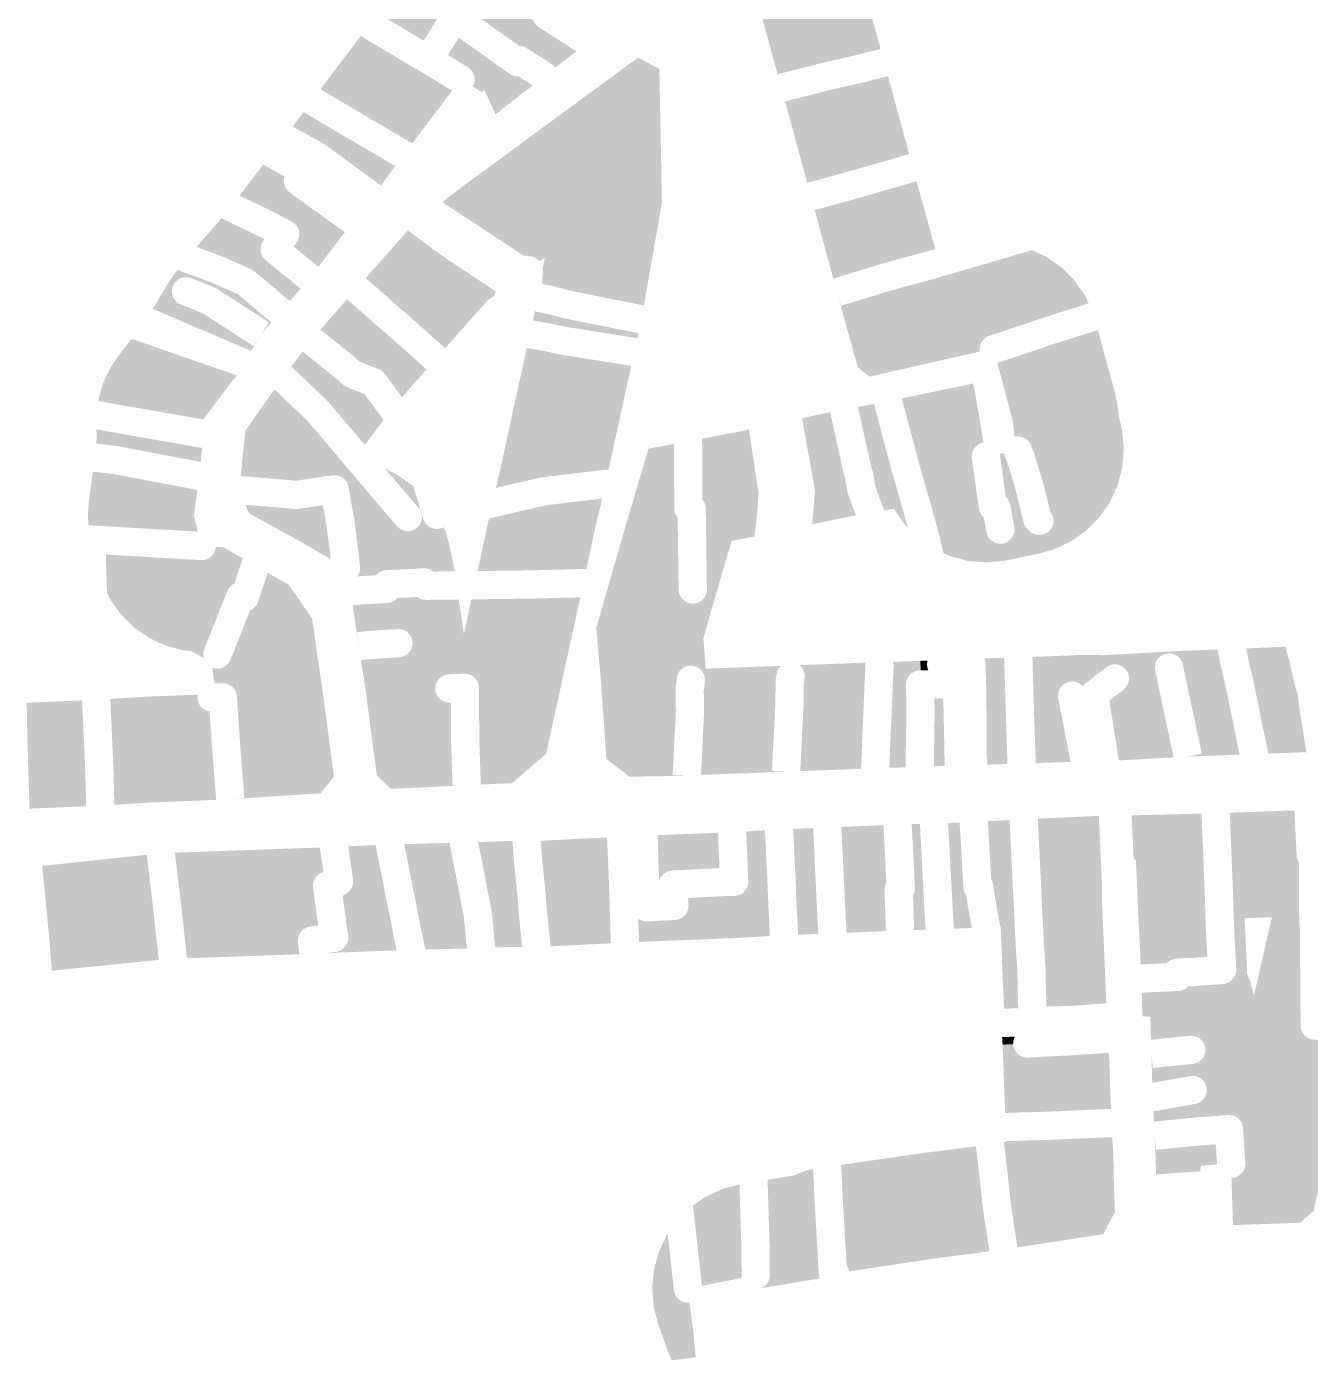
# Model space of a CAD drawing. Header units: inches. Extents: x 352763 to 353231, y 6688977 to 6689597.
# Drawn here: x 352829.6 to 353011.4, y 6688977.2 to 6689166.1 of the extents above; entities that cross this region are included whole.
import ezdxf

# ---------------------------------------------------------------- set-up
doc = ezdxf.new("R2010")
doc.units = ezdxf.units.IN
doc.header["$MEASUREMENT"] = 0

msp = doc.modelspace()

# ---------------------------------------------------------------- hatches: boundary and pattern name
for points in [[(352936.0298, 6689159.3393), (352935.9873, 6689159.3262), (352934.0144, 6689166.4475), (352932.7806, 6689171.3037), (352931.2205, 6689177.069), (352934.0108, 6689182.0249), (352946.2289, 6689185.4866), (352956.5949, 6689188.4236), (352956.6093, 6689188.2596), (352956.6685, 6689188.015), (352960.1832, 6689176.6721), (352960.4491, 6689175.8513), (352961.1385, 6689173.8307), (352959.1798, 6689173.6594), (352948.4935, 6689170.5043), (352950.5647, 6689162.9142), (352948.4977, 6689162.3995), (352948.4505, 6689162.3871), (352947.4924, 6689162.1235), (352942.4656, 6689160.982), (352942.3998, 6689160.9659), (352941.0227, 6689160.6038), (352936.0298, 6689159.3393)], [(352874.8233, 6689184.4084), (352892.6437, 6689172.6935), (352894.7392, 6689171.248), (352894.7991, 6689171.2082), (352901.3446, 6689167.0167), (352901.4791, 6689166.715), (352901.6617, 6689166.4397), (352901.8875, 6689166.1985), (352902.15, 6689165.9981), (352907.4843, 6689162.58), (352904.5216, 6689160.2522), (352904.4846, 6689160.305), (352904.2381, 6689160.5515), (352904.0846, 6689160.6682), (352902.8452, 6689161.5192), (352902.7776, 6689161.5636), (352900.4371, 6689163.0349), (352900.1923, 6689163.1661), (352899.9317, 6689163.2619), (352899.6603, 6689163.3205), (352899.3834, 6689163.3408), (352893.0044, 6689167.8618), (352892.8592, 6689167.9556), (352891.1673, 6689168.9471), (352890.8457, 6689169.0977), (352890.509, 6689169.1879), (352890.1617, 6689169.2183), (352889.8144, 6689169.1879), (352889.4776, 6689169.0977), (352889.1617, 6689168.9504), (352888.8761, 6689168.7504), (352888.6296, 6689168.5039), (352888.4596, 6689168.2685), (352886.8764, 6689165.7025), (352886.1395, 6689164.5444), (352885.8412, 6689164.0882), (352879.4102, 6689167.9536), (352880.6667, 6689169.3802), (352882.4679, 6689170.8477), (352884.4857, 6689171.9993), (352879.6514, 6689175.0914), (352878.0649, 6689174.9526), (352875.4602, 6689175.1805), (352872.9346, 6689175.8572), (352870.5649, 6689176.9622), (352870.1949, 6689177.2002), (352874.8233, 6689184.4084)], [(352889.8895, 6689156.9928), (352884.2523, 6689149.5292), (352884.0617, 6689149.6636), (352875.6338, 6689154.6027), (352871.2469, 6689157.1978), (352876.9586, 6689164.7602), (352883.9167, 6689160.578), (352883.9562, 6689160.555), (352885.4817, 6689159.6955), (352889.8895, 6689156.9928)], [(352898.8549, 6689159.0482), (352899.2022, 6689159.0178), (352899.2981, 6689159.0262), (352900.6145, 6689158.1987), (352901.3166, 6689157.7166), (352899.6997, 6689156.5383), (352896.0433, 6689153.6356), (352894.4298, 6689157.1787), (352894.1773, 6689156.7483), (352892.8128, 6689157.5679), (352892.8326, 6689157.5963), (352892.98, 6689157.9122), (352893.0702, 6689158.249), (352893.1006, 6689158.5963), (352893.0702, 6689158.9436), (352892.98, 6689159.2803), (352892.8326, 6689159.5963), (352892.6327, 6689159.8818), (352892.3861, 6689160.1284), (352892.1459, 6689160.3013), (352889.2894, 6689162.0526), (352889.5008, 6689162.3762), (352890.2659, 6689163.5785), (352890.8332, 6689164.4979), (352898.0457, 6689159.3861), (352898.2022, 6689159.2858), (352898.5181, 6689159.1385), (352898.8549, 6689159.0482)], [(352919.5712, 6689141.0291), (352917.0633, 6689126.5874), (352906.8998, 6689128.6104), (352904.1919, 6689129.3131), (352904.0809, 6689129.3385), (352902.6394, 6689129.6262), (352902.7448, 6689131.4377), (352902.7482, 6689131.5538), (352902.7325, 6689131.7332), (352903.0174, 6689133.3739), (352902.2809, 6689132.8385), (352902.0338, 6689133.0859), (352901.7482, 6689133.2859), (352901.4322, 6689133.4332), (352901.0955, 6689133.5235), (352901.0102, 6689133.5366), (352899.9608, 6689133.6752), (352892.3846, 6689138.6704), (352888.5032, 6689141.2231), (352891.5142, 6689143.5514), (352895.4729, 6689146.4365), (352905.8487, 6689154.0665), (352916.2245, 6689161.6966), (352919.2386, 6689160.0748), (352919.538, 6689144.3689), (352919.5712, 6689141.0291)], [(352945.5598, 6689145.4176), (352940.1809, 6689143.9547), (352937.0462, 6689155.4704), (352942.0224, 6689156.7307), (352943.3844, 6689157.0888), (352948.4222, 6689158.2328), (352948.5098, 6689158.2548), (352949.4879, 6689158.5239), (352951.6165, 6689159.0539), (352954.6176, 6689148.0287), (352952.9447, 6689147.5412), (352945.5598, 6689145.4176)], [(352881.8498, 6689146.3236), (352879.8022, 6689143.5701), (352879.7902, 6689143.5795), (352871.8638, 6689149.3814), (352871.6663, 6689149.5087), (352867.3144, 6689151.9145), (352868.8444, 6689153.9715), (352873.6043, 6689151.1558), (352881.8498, 6689146.3236)], [(352874.698, 6689136.9695), (352870.9628, 6689132.0571), (352867.4577, 6689134.9161), (352867.8877, 6689135.5337), (352867.9784, 6689135.6765), (352868.1258, 6689135.9925), (352868.216, 6689136.3292), (352868.2464, 6689136.6765), (352868.216, 6689137.0238), (352868.1258, 6689137.3606), (352867.9784, 6689137.6765), (352867.7785, 6689137.9621), (352867.5319, 6689138.2086), (352867.2464, 6689138.4086), (352867.1881, 6689138.4409), (352864.6144, 6689139.8146), (352864.539, 6689139.8528), (352859.7842, 6689142.1379), (352863.1241, 6689146.5304), (352864.5451, 6689145.7612), (352866.1517, 6689144.8561), (352866.082, 6689144.5961), (352866.0516, 6689144.2488), (352866.082, 6689143.9015), (352866.1722, 6689143.5648), (352866.3196, 6689143.2488), (352866.5195, 6689142.9632), (352866.7714, 6689142.7122), (352867.2108, 6689142.3487), (352867.3195, 6689142.2649), (352874.698, 6689136.9695)], [(352950.8291, 6689132.5217), (352943.8658, 6689130.3899), (352941.2304, 6689140.0949), (352946.6374, 6689141.5655), (352954.0569, 6689143.6989), (352955.6719, 6689144.1695), (352958.3038, 6689134.5738), (352956.9599, 6689134.1839), (352950.8916, 6689132.5397), (352950.8291, 6689132.5217)], [(352868.4386, 6689128.9542), (352866.9182, 6689127.2055), (352866.8932, 6689127.2305), (352861.9052, 6689131.4151), (352861.6198, 6689131.6149), (352861.4383, 6689131.7077), (352857.4484, 6689133.4976), (352857.3227, 6689133.5489), (352853.7152, 6689134.8812), (352854.2883, 6689135.5407), (352857.2322, 6689138.9264), (352862.7683, 6689136.2658), (352863.3188, 6689135.972), (352863.1159, 6689135.6807), (352863.0252, 6689135.5378), (352862.8779, 6689135.2219), (352862.7876, 6689134.8851), (352862.7572, 6689134.5378), (352862.7876, 6689134.1905), (352862.8779, 6689133.8538), (352863.0252, 6689133.5378), (352863.2252, 6689133.2523), (352863.4824, 6689132.9969), (352868.4386, 6689128.9542)], [(352894.9039, 6689127.2873), (352888.9076, 6689120.5348), (352885.6701, 6689123.4344), (352877.6607, 6689130.4672), (352883.6176, 6689137.2085), (352883.6539, 6689137.1723), (352883.7568, 6689137.0915), (352888.7014, 6689133.4659), (352888.7794, 6689133.4115), (352896.0716, 6689128.5799), (352895.9304, 6689128.0101), (352894.9039, 6689127.2873)], [(352980.0312, 6689126.8795), (352978.3562, 6689126.3532), (352974.1672, 6689125.0321), (352965.9533, 6689122.2765), (352965.9055, 6689122.2598), (352965.5895, 6689122.1124), (352965.3039, 6689121.9125), (352965.0574, 6689121.666), (352964.8575, 6689121.3804), (352964.7101, 6689121.0644), (352964.6199, 6689120.7277), (352964.5895, 6689120.3804), (352964.6174, 6689120.0612), (352949.0022, 6689116.5077), (352947.3353, 6689117.8286), (352944.3902, 6689128.4588), (352944.9757, 6689126.5464), (352951.969, 6689128.6874), (352958.0401, 6689130.3325), (352962.5332, 6689131.6358), (352972.0161, 6689134.4206), (352974.0204, 6689133.486), (352976.1622, 6689131.9863), (352978.0111, 6689130.1374), (352979.5108, 6689127.9956), (352980.0312, 6689126.8795)], [(352851.3525, 6689131.5118), (352851.8788, 6689130.5638), (352851.8575, 6689130.5619), (352851.5208, 6689130.4716), (352851.2048, 6689130.3243), (352850.9192, 6689130.1243), (352850.6727, 6689129.8778), (352850.4728, 6689129.5922), (352850.3252, 6689129.2756), (352849.5678, 6689129.5506), (352850.0005, 6689130.2683), (352851.0006, 6689131.6542), (352851.3525, 6689131.5118)], [(352862.845, 6689122.5212), (352863.9305, 6689124.201), (352856.5504, 6689128.9697), (352856.465, 6689129.022), (352856.2069, 6689129.1472), (352852.9467, 6689130.4495), (352852.8889, 6689130.4716), (352852.5521, 6689130.5619), (352852.2048, 6689130.5922), (352851.8788, 6689130.5638), (352851.3525, 6689131.5118), (352851.9455, 6689131.2717), (352852.0031, 6689131.2494), (352855.8732, 6689129.8201), (352859.5474, 6689128.1719), (352864.2951, 6689124.1889), (352862.845, 6689122.5212)], [(352850.3252, 6689129.2756), (352850.2352, 6689128.9395), (352850.2048, 6689128.5922), (352850.2352, 6689128.2449), (352850.3254, 6689127.9082), (352850.4728, 6689127.5922), (352850.6727, 6689127.3067), (352850.9192, 6689127.0602), (352851.2048, 6689126.8602), (352851.4629, 6689126.7349), (352854.5427, 6689125.5047), (352861.7596, 6689120.8413), (352862.845, 6689122.5212), (352861.4186, 6689120.1563), (352853.7342, 6689123.4407), (352847.5144, 6689126.0991), (352848.5276, 6689127.8251), (352849.5678, 6689129.5506), (352850.3252, 6689129.2756)], [(352886.2599, 6689117.5364), (352882.79, 6689113.5851), (352880.359, 6689116.8851), (352880.1781, 6689117.0977), (352879.9694, 6689117.2831), (352879.7368, 6689117.4377), (352879.4851, 6689117.5583), (352876.8493, 6689118.6021), (352876.1763, 6689119.2006), (352876.1164, 6689119.2516), (352871.243, 6689123.1686), (352875.0167, 6689127.4657), (352883.0161, 6689120.4416), (352886.2599, 6689117.5364)], [(352916.2865, 6689122.6636), (352916.1274, 6689121.9483), (352916.0239, 6689121.9755), (352905.9958, 6689123.5565), (352903.9559, 6689124), (352903.8838, 6689124.0143), (352901.3224, 6689124.4734), (352901.6072, 6689125.7533), (352903.2423, 6689125.427), (352905.9507, 6689124.7242), (352906.0626, 6689124.6986), (352916.2865, 6689122.6636)], [(352859.3986, 6689116.7133), (352854.6484, 6689110.4464), (352839.7615, 6689113.0495), (352840.376, 6689115.3431), (352841.481, 6689117.7128), (352842.5173, 6689119.2737), (352844.4803, 6689121.8635), (352848.3239, 6689120.5288), (352855.8298, 6689117.9224), (352859.3986, 6689116.7133)], [(352982.8191, 6689098.4056), (352979.2157, 6689097.6155), (352974.9759, 6689096.6344), (352974.9406, 6689096.766), (352974.7932, 6689097.0819), (352974.5827, 6689097.378), (352974.2251, 6689098.832), (352973.4204, 6689102.0061), (352973.3915, 6689102.1084), (352972.3696, 6689105.3946), (352972.3385, 6689105.4866), (352971.8798, 6689106.739), (352971.7339, 6689107.0512), (352971.5339, 6689107.3368), (352971.2874, 6689107.5833), (352971.0018, 6689107.7833), (352970.6859, 6689107.9306), (352970.3491, 6689108.0208), (352970.0018, 6689108.0512), (352969.6545, 6689108.0208), (352969.5641, 6689107.9966), (352969.5199, 6689108.1933), (352969.2646, 6689110.3222), (352967.1022, 6689118.4528), (352967.2257, 6689118.4843), (352975.4049, 6689121.2284), (352979.5571, 6689122.5378), (352981.3534, 6689123.1021), (352983.747, 6689114.2286), (352984.0367, 6689112.9268), (352984.1579, 6689112.1082), (352984.3089, 6689110.8488), (352984.5926, 6689109.6689), (352984.7804, 6689108.7668), (352985.0083, 6689106.1621), (352984.7804, 6689103.5574), (352984.1037, 6689101.0318), (352982.9987, 6689098.6621), (352982.8191, 6689098.4056)], [(352878.0093, 6689107.4838), (352877.5483, 6689106.8316), (352872.3083, 6689113.0058), (352872.158, 6689113.1644), (352867.2715, 6689117.788), (352867.1825, 6689117.8674), (352867.0985, 6689117.9262), (352868.7161, 6689120.0679), (352873.5554, 6689116.1784), (352874.4553, 6689115.3782), (352874.6382, 6689115.2337), (352874.8367, 6689115.1115), (352875.048, 6689115.0132), (352877.4789, 6689114.0506), (352880.1898, 6689110.3707), (352878.0093, 6689107.4838)], [(352912.0822, 6689103.5232), (352912.0351, 6689103.2827), (352911.9983, 6689103.2926), (352911.651, 6689103.323), (352911.4122, 6689103.3087), (352903.9261, 6689102.4083), (352902.7007, 6689102.2564), (352902.5994, 6689102.2413), (352902.5087, 6689102.2231), (352899.3526, 6689101.5147), (352897.0323, 6689100.9778), (352896.0877, 6689100.7507), (352896.9916, 6689104.5171), (352897.3622, 6689106.4081), (352897.4301, 6689106.7349), (352900.4614, 6689120.5639), (352903.142, 6689120.0835), (352905.2025, 6689119.6356), (352905.298, 6689119.6173), (352915.2655, 6689118.0458), (352912.0822, 6689103.5232)], [(352881.122, 6689096.466), (352876.044, 6689096.172), (352876.0264, 6689096.3097), (352876.0119, 6689096.4049), (352875.2119, 6689100.9035), (352875.1215, 6689101.2391), (352874.9743, 6689101.5541), (352874.7748, 6689101.8388), (352874.5283, 6689102.0854), (352874.2427, 6689102.2853), (352873.9268, 6689102.4326), (352873.59, 6689102.5229), (352873.2427, 6689102.5533), (352872.9524, 6689102.5321), (352867.7528, 6689101.769), (352859.9467, 6689102.4384), (352860.6094, 6689108.8543), (352864.7307, 6689114.6853), (352869.3294, 6689110.3341), (352877.2072, 6689101.0517), (352881.122, 6689096.466)], [(352966.2045, 6689093.3542), (352959.4159, 6689091.769), (352959.4113, 6689091.7906), (352958.5534, 6689095.2897), (352958.5342, 6689095.3621), (352955.9574, 6689104.3952), (352953.5654, 6689113.4261), (352963.7302, 6689115.5398), (352965.1458, 6689107.1724), (352965.1319, 6689107.1712), (352964.7952, 6689107.081), (352964.4792, 6689106.9337), (352964.1936, 6689106.7337), (352963.9471, 6689106.4872), (352963.7472, 6689106.2016), (352963.5998, 6689105.8857), (352963.5096, 6689105.5489), (352963.4792, 6689105.2016), (352963.4977, 6689104.9299), (352964.1923, 6689099.8653), (352964.5291, 6689097.6942), (352964.5926, 6689097.4252), (352964.6931, 6689097.1676), (352964.8285, 6689096.9265), (352964.9963, 6689096.7067), (352965.1931, 6689096.5125), (352965.563, 6689094.4866), (352965.6511, 6689094.1619), (352965.7984, 6689093.8459), (352965.9984, 6689093.5603), (352966.2045, 6689093.3542)], [(352952.1006, 6689103.3345), (352954.4499, 6689095.0983), (352953.9885, 6689095.5597), (352952.4409, 6689097.8043), (352951.0761, 6689097.574), (352949.7885, 6689101.0675), (352949.4806, 6689102.9132), (352949.4015, 6689103.2232), (352949.2435, 6689103.6846), (352947.3583, 6689112.2004), (352949.6416, 6689112.6403), (352949.6711, 6689112.5063), (352952.1006, 6689103.3345)], [(352944.074, 6689096.2762), (352940.8633, 6689095.5723), (352940.999, 6689096.9953), (352941.2563, 6689100.1084), (352941.2631, 6689100.2731), (352941.2322, 6689100.6233), (352939.4569, 6689110.5208), (352939.434, 6689110.6059), (352941.0222, 6689110.9635), (352943.4316, 6689111.4366), (352943.441, 6689111.3896), (352945.3623, 6689102.7104), (352945.4229, 6689102.4946), (352945.5639, 6689102.0832), (352945.8755, 6689100.2145), (352945.9687, 6689099.8648), (352947.0743, 6689096.8654), (352944.074, 6689096.2762)], [(352854.4947, 6689106.4341), (352854.2954, 6689104.4437), (352842.5306, 6689106.6651), (352842.4035, 6689106.6841), (352839.479, 6689107.0259), (352839.5836, 6689108.071), (352839.5173, 6689109.0316), (352854.2504, 6689106.4553), (352854.4947, 6689106.4341)], [(352927.4988, 6689086.5137), (352925.9719, 6689086.449), (352925.806, 6689097.8633), (352925.7726, 6689098.1999), (352925.6828, 6689098.526), (352925.539, 6689098.8322), (352925.3455, 6689099.1096), (352925.2966, 6689107.3333), (352925.2663, 6689107.6688), (352925.2573, 6689107.7022), (352931.914, 6689108.9948), (352933.296, 6689099.9848), (352933.0351, 6689096.7054), (352932.7155, 6689093.8702), (352929.4666, 6689093.2393), (352929.2637, 6689092.5568), (352927.4988, 6689086.5137)], [(352923.9496, 6689084.3662), (352923.9158, 6689081.4719), (352923.6934, 6689075.5847), (352923.6845, 6689075.5855), (352923.3372, 6689075.5551), (352923.0005, 6689075.4649), (352922.6845, 6689075.3176), (352922.399, 6689075.1176), (352922.1525, 6689074.8711), (352921.9525, 6689074.5855), (352921.8052, 6689074.2695), (352921.7149, 6689073.9328), (352921.6879, 6689073.7016), (352921.6606, 6689073.2321), (352921.5456, 6689072.4335), (352921.5253, 6689072.1309), (352921.5768, 6689069.1735), (352921.1267, 6689060.1433), (352923.1243, 6689060.0437), (352919.5535, 6689059.9176), (352915.0004, 6689059.8487), (352911.7356, 6689062.3752), (352910.9515, 6689073.6586), (352910.3129, 6689080.928), (352912.3126, 6689087.9327), (352914.8752, 6689096.7961), (352917.7033, 6689106.3117), (352921.2988, 6689106.9608), (352921.3529, 6689097.8488), (352921.3849, 6689097.504), (352921.4759, 6689097.1698), (352921.6233, 6689096.8565), (352921.8226, 6689096.5733), (352921.9732, 6689086.3352), (352922.0034, 6689086.0169), (352922.0936, 6689085.6802), (352922.2409, 6689085.3642), (352922.4409, 6689085.0787), (352922.6874, 6689084.8321), (352922.973, 6689084.6322), (352923.2889, 6689084.4849), (352923.6257, 6689084.3946), (352923.9496, 6689084.3662)], [(352970.9098, 6689095.6011), (352969.4838, 6689095.2824), (352968.9229, 6689098.3541), (352968.8399, 6689098.6672), (352968.7061, 6689098.9623), (352968.525, 6689099.231), (352968.3019, 6689099.466), (352968.1503, 6689100.4435), (352967.4607, 6689105.4733), (352967.4488, 6689105.5489), (352967.443, 6689105.5705), (352968.038, 6689105.6823), (352968.1231, 6689105.3653), (352968.5647, 6689104.1594), (352969.5562, 6689100.9714), (352970.3418, 6689097.8729), (352970.8273, 6689095.8537), (352970.9098, 6689095.6011)], [(352853.3129, 6689096.8171), (352853.8996, 6689094.5583), (352841.3208, 6689095.2902), (352839.1345, 6689095.4129), (352838.8916, 6689095.431), (352838.7867, 6689095.4357), (352838.399, 6689095.4538), (352838.3134, 6689096.9274), (352838.4558, 6689098.8818), (352839.0351, 6689103.0505), (352841.8694, 6689102.7193), (352853.7361, 6689100.4787), (352853.8208, 6689100.471), (352853.3129, 6689096.8171)], [(352885.7312, 6689096.655), (352885.6252, 6689096.6406), (352885.5974, 6689096.9584), (352885.5072, 6689097.2952), (352885.3599, 6689097.6111), (352885.1544, 6689097.9032), (352880.2809, 6689103.6119), (352882.3024, 6689102.4727), (352884.3759, 6689101.0291), (352885.7312, 6689096.655)], [(352910.1499, 6689095.0682), (352908.8997, 6689089.2163), (352908.8302, 6689089.2349), (352908.4829, 6689089.2653), (352908.4318, 6689089.2647), (352900.473, 6689089.0612), (352893.5042, 6689088.98), (352893.8207, 6689090.4307), (352895.0956, 6689096.3983), (352897.9507, 6689097.0847), (352900.2415, 6689097.6147), (352903.2895, 6689098.2988), (352904.411, 6689098.4378), (352911.1532, 6689099.2487), (352910.1499, 6689095.0682)], [(352867.6425, 6689097.7638), (352867.8134, 6689097.7565), (352868.1038, 6689097.7777), (352871.6134, 6689098.2927), (352872.0649, 6689095.7541), (352872.6308, 6689091.3263), (352872.7107, 6689090.6603), (352871.7876, 6689091.1804), (352868.6353, 6689093.0327), (352861.1409, 6689097.1405), (352860.6225, 6689098.3658), (352867.6425, 6689097.7638)], [(352974.529, 6689091.8921), (352974.1347, 6689093.6829), (352973.9706, 6689094.3076), (352974.0612, 6689094.3499), (352974.3468, 6689094.5498), (352974.5933, 6689094.7964), (352974.7932, 6689095.0819), (352974.9406, 6689095.3979), (352975.0308, 6689095.7346), (352975.0612, 6689096.0819), (352975.0308, 6689096.4292), (352974.9759, 6689096.6344), (352979.2157, 6689097.6155), (352982.8191, 6689098.4056), (352981.499, 6689096.5203), (352979.6501, 6689094.6714), (352977.5083, 6689093.1717), (352975.1386, 6689092.0667), (352974.529, 6689091.8921)], [(352885.4888, 6689095.8876), (352885.8575, 6689089.348), (352880.5559, 6689089.1022), (352880.3013, 6689089.074), (352879.9645, 6689088.9837), (352879.6486, 6689088.8364), (352879.363, 6689088.6364), (352879.1076, 6689088.3772), (352876.4533, 6689088.2296), (352876.6029, 6689088.4433), (352876.7503, 6689088.7592), (352876.8405, 6689089.096), (352876.8709, 6689089.4433), (352876.8567, 6689089.6813), (352876.6005, 6689091.818), (352876.044, 6689096.172), (352881.122, 6689096.466), (352882.1067, 6689095.3126), (352882.3422, 6689095.079), (352882.6278, 6689094.8791), (352882.9438, 6689094.7317), (352883.2805, 6689094.6415), (352883.6278, 6689094.6111), (352883.9751, 6689094.6415), (352884.3118, 6689094.7317), (352884.6278, 6689094.8791), (352884.9134, 6689095.079), (352885.1599, 6689095.3255), (352885.3599, 6689095.6111), (352885.4888, 6689095.8876)], [(352885.8575, 6689089.348), (352885.4888, 6689095.8876), (352885.5072, 6689095.9271), (352885.5974, 6689096.2638), (352885.6278, 6689096.6111), (352885.6252, 6689096.6406), (352885.7312, 6689096.655), (352885.83, 6689096.3363), (352885.861, 6689096.2441), (352886.0083, 6689095.9282), (352886.2083, 6689095.6426), (352886.4548, 6689095.3961), (352886.7404, 6689095.1961), (352887.0563, 6689095.0488), (352887.3931, 6689094.9586), (352887.7404, 6689094.9282), (352888.0877, 6689094.9586), (352888.4244, 6689095.0488), (352888.6875, 6689095.1715), (352888.9663, 6689094.5735), (352889.5871, 6689092.3471), (352890.2575, 6689088.9421), (352887.2221, 6689088.9067), (352886.9701, 6689089.0831), (352886.6542, 6689089.2305), (352886.3174, 6689089.3207), (352885.9701, 6689089.3511), (352885.8775, 6689089.3489), (352885.8575, 6689089.348)], [(352973.9706, 6689094.3076), (352974.1347, 6689093.6829), (352974.529, 6689091.8921), (352973.1205, 6689091.4885), (352968.5914, 6689090.5279), (352968.3113, 6689090.4735), (352968.2741, 6689090.6858), (352967.9075, 6689092.8842), (352968.2145, 6689092.9665), (352968.5305, 6689093.1138), (352968.816, 6689093.3138), (352969.0626, 6689093.5603), (352969.2625, 6689093.8459), (352969.4099, 6689094.1619), (352969.5001, 6689094.4986), (352969.5305, 6689094.8459), (352969.499, 6689095.1992), (352969.4838, 6689095.2824), (352970.9098, 6689095.6011), (352970.9266, 6689095.5498), (352971.0732, 6689095.2656), (352971.2631, 6689095.0084), (352971.4916, 6689094.7847), (352971.7864, 6689094.5409), (352972.0612, 6689094.3499), (352972.3771, 6689094.2025), (352972.7139, 6689094.1123), (352973.0612, 6689094.0819), (352973.4085, 6689094.1123), (352973.7452, 6689094.2025), (352973.9706, 6689094.3076)], [(352967.9075, 6689092.8842), (352968.2741, 6689090.6858), (352968.3113, 6689090.4735), (352968.0839, 6689090.4294), (352965.4792, 6689090.2015), (352962.8745, 6689090.4294), (352960.3489, 6689091.1061), (352959.4504, 6689091.5251), (352959.4385, 6689091.6616), (352959.4159, 6689091.769), (352966.2045, 6689093.3542), (352966.2449, 6689093.3138), (352966.5305, 6689093.1138), (352966.8464, 6689092.9665), (352967.1832, 6689092.8763), (352967.5305, 6689092.8459), (352967.8778, 6689092.8763), (352967.9075, 6689092.8842)], [(352860.2676, 6689090.7471), (352860.1202, 6689090.4311), (352860.0999, 6689090.3724), (352859.0589, 6689087.21), (352858.9281, 6689087.149), (352858.6425, 6689086.949), (352858.396, 6689086.7025), (352858.196, 6689086.417), (352858.0696, 6689086.1559), (352854.7835, 6689077.8909), (352854.7626, 6689077.836), (352854.6724, 6689077.4993), (352854.642, 6689077.152), (352854.6724, 6689076.8047), (352854.7188, 6689076.6314), (352854.5089, 6689076.7514), (352853.0272, 6689077.6113), (352851.8232, 6689077.752), (352849.2976, 6689078.4287), (352846.9279, 6689079.5337), (352844.7861, 6689081.0334), (352842.9372, 6689082.8823), (352841.4375, 6689085.0241), (352841.0258, 6689085.9069), (352840.8548, 6689091.3105), (352841.0884, 6689091.2969), (352854.3117, 6689090.5275), (352854.4279, 6689090.5242), (352854.7751, 6689090.5545), (352855.1119, 6689090.6448), (352855.4279, 6689090.7921), (352855.7134, 6689090.9921), (352855.9599, 6689091.2386), (352856.1599, 6689091.5242), (352856.3072, 6689091.8401), (352856.3975, 6689092.1769), (352856.4177, 6689092.4084), (352857.5259, 6689092.3439), (352860.2703, 6689090.7509), (352860.2676, 6689090.7471)], [(352870.0561, 6689082.2686), (352871.5718, 6689071.8327), (352872.4693, 6689065.1046), (352873.1484, 6689059.8356), (352871.2685, 6689057.4972), (352858.4838, 6689056.6833), (352860.4775, 6689056.8416), (352859.8658, 6689064.5415), (352859.4226, 6689071.2302), (352859.3966, 6689071.4453), (352859.3064, 6689071.782), (352859.1591, 6689072.098), (352858.9591, 6689072.3835), (352858.7126, 6689072.6301), (352858.427, 6689072.83), (352858.111, 6689072.9774), (352857.7743, 6689073.0676), (352857.4154, 6689073.0979), (352856.2399, 6689073.0843), (352855.9517, 6689075.098), (352856.0061, 6689075.2597), (352856.2947, 6689075.1824), (352856.642, 6689075.152), (352856.9893, 6689075.1824), (352857.326, 6689075.2726), (352857.642, 6689075.4199), (352857.9276, 6689075.6199), (352858.1741, 6689075.8664), (352858.374, 6689076.152), (352858.5005, 6689076.4131), (352861.2898, 6689083.4287), (352861.5261, 6689083.5388), (352861.8117, 6689083.7388), (352862.0582, 6689083.9853), (352862.2582, 6689084.2709), (352862.4055, 6689084.5869), (352862.4258, 6689084.6455), (352863.7719, 6689088.7344), (352866.7692, 6689087.0217), (352870.0561, 6689082.2686)], [(352935.7739, 6689074.0244), (352925.6782, 6689073.6579), (352925.6542, 6689073.9328), (352925.5639, 6689074.2695), (352925.4166, 6689074.5855), (352925.2166, 6689074.8711), (352924.9701, 6689075.1176), (352924.6845, 6689075.3176), (352924.3686, 6689075.4649), (352924.0318, 6689075.5551), (352923.6934, 6689075.5847), (352923.9158, 6689081.4719), (352923.9496, 6689084.3662), (352923.973, 6689084.3642), (352924.3203, 6689084.3946), (352924.657, 6689084.4849), (352924.973, 6689084.6322), (352925.2586, 6689084.8321), (352925.5051, 6689085.0787), (352925.705, 6689085.3642), (352925.8524, 6689085.6802), (352925.9426, 6689086.0169), (352925.9729, 6689086.3788), (352925.9719, 6689086.449), (352927.4988, 6689086.5137), (352926.7372, 6689083.9058), (352925.4743, 6689079.4262), (352925.8054, 6689075.1525), (352936.4444, 6689075.5443), (352936.2843, 6689075.3842), (352936.0844, 6689075.0986), (352935.937, 6689074.7827), (352935.8462, 6689074.4426), (352935.7739, 6689074.0244)], [(352886.2148, 6689084.8948), (352886.2539, 6689083.1065), (352886.4815, 6689079.199), (352884.2694, 6689078.9756), (352884.2565, 6689079.1227), (352884.1663, 6689079.4594), (352884.0189, 6689079.7754), (352883.819, 6689080.061), (352883.5725, 6689080.3075), (352883.2869, 6689080.5075), (352882.9709, 6689080.6548), (352882.6342, 6689080.745), (352882.2869, 6689080.7754), (352882.1472, 6689080.7705), (352877.8079, 6689080.4666), (352877.7224, 6689080.4588), (352876.4249, 6689080.3118), (352876.6502, 6689078.3245), (352875.8023, 6689084.1912), (352880.7118, 6689084.4416), (352880.9572, 6689084.4694), (352881.2939, 6689084.5596), (352881.6099, 6689084.707), (352881.8954, 6689084.9069), (352882.1485, 6689085.1627), (352884.9706, 6689085.3026), (352885.2433, 6689085.1249), (352885.542, 6689084.9955), (352885.8581, 6689084.9179), (352886.1827, 6689084.8944), (352886.2148, 6689084.8948)], [(352889.332, 6689074.3375), (352888.9188, 6689079.391), (352887.6214, 6689079.2439), (352887.0915, 6689083.169), (352886.2539, 6689083.1065), (352886.2148, 6689084.8948), (352890.8487, 6689084.9488), (352891.4771, 6689080.6003), (352891.5621, 6689080.0771), (352892.6294, 6689084.9696), (352900.5474, 6689085.0619), (352908.044, 6689085.2535), (352906.4604, 6689077.9938), (352903.21, 6689063.0937), (352898.3427, 6689058.9262), (352895.9874, 6689058.8407), (352893.9544, 6689058.7345), (352893.7328, 6689065.2465), (352893.6989, 6689072.4515), (352893.6685, 6689072.7893), (352893.5783, 6689073.1261), (352893.4309, 6689073.442), (352893.231, 6689073.7276), (352892.9845, 6689073.9741), (352892.6989, 6689074.1741), (352892.3829, 6689074.3214), (352892.0462, 6689074.4117), (352891.6989, 6689074.442), (352891.6134, 6689074.4402), (352889.4092, 6689074.3459), (352889.332, 6689074.3375)], [(352887.6214, 6689079.2439), (352886.4815, 6689079.199), (352886.2539, 6689083.1065), (352887.0915, 6689083.169), (352887.6214, 6689079.2439)], [(352889.332, 6689074.3375), (352889.1474, 6689074.3174), (352888.8107, 6689074.2271), (352888.4947, 6689074.0798), (352888.2091, 6689073.8798), (352887.9626, 6689073.6333), (352887.7626, 6689073.3477), (352887.6153, 6689073.0318), (352887.5251, 6689072.695), (352887.4947, 6689072.3477), (352887.5123, 6689072.1461), (352883.9271, 6689071.7815), (352882.7181, 6689071.8519), (352882.4112, 6689076.7792), (352882.4266, 6689076.7803), (352882.6342, 6689076.8058), (352882.9709, 6689076.896), (352883.2869, 6689077.0433), (352883.5725, 6689077.2433), (352883.819, 6689077.4898), (352884.0189, 6689077.7754), (352884.1663, 6689078.0914), (352884.2565, 6689078.4281), (352884.2869, 6689078.7754), (352884.2694, 6689078.9756), (352886.4815, 6689079.199), (352887.6214, 6689079.2439), (352888.9188, 6689079.391), (352889.332, 6689074.3375)], [(353010.8467, 6689063.3188), (353005.4318, 6689063.1221), (353005.4078, 6689063.397), (353005.3973, 6689063.4519), (353003.2704, 6689073.812), (353003.2542, 6689073.8841), (353002.712, 6689076.105), (353002.3204, 6689078.0184), (353002.8002, 6689078.0363), (353007.9011, 6689078.2814), (353008.3752, 6689076.515), (353009.401, 6689072.1463), (353009.4754, 6689071.9015), (353009.6525, 6689071.4423), (353009.8229, 6689069.908), (353009.8345, 6689069.8212), (353010.8467, 6689063.3188)], [(352887.5123, 6689072.1461), (352887.5251, 6689072.0004), (352887.6153, 6689071.6637), (352887.7626, 6689071.3477), (352887.9626, 6689071.0622), (352888.2091, 6689070.8157), (352888.4947, 6689070.6157), (352888.8107, 6689070.4684), (352889.1474, 6689070.3781), (352889.4947, 6689070.3477), (352889.5802, 6689070.3496), (352889.7087, 6689070.3551), (352889.733, 6689065.1984), (352889.7341, 6689065.1398), (352889.958, 6689058.5621), (352891.9568, 6689058.6301), (352881.2381, 6689058.1411), (352879.2256, 6689060.0384), (352877.5993, 6689072.4835), (352876.9713, 6689076.3481), (352878.1302, 6689076.4794), (352882.4112, 6689076.7792), (352882.7181, 6689071.8519), (352883.9271, 6689071.7815), (352887.5123, 6689072.1461)], [(352968.5351, 6689061.66), (352965.6175, 6689061.548), (352965.5442, 6689071.9487), (352965.5431, 6689072.0037), (352965.4595, 6689074.4205), (352965.4613, 6689075.721), (352965.4309, 6689076.0697), (352965.3407, 6689076.4065), (352965.2401, 6689076.6221), (352968.0763, 6689076.6855), (352968.129, 6689074.2808), (352968.2076, 6689071.7065), (352968.5339, 6689061.6717), (352968.5351, 6689061.66)], [(352977.1228, 6689073.2459), (352977.0032, 6689073.2139), (352976.6872, 6689073.0666), (352976.4016, 6689072.8666), (352976.1551, 6689072.6201), (352975.9552, 6689072.3345), (352975.8078, 6689072.0185), (352975.7176, 6689071.6818), (352975.6872, 6689071.3345), (352975.7206, 6689070.9709), (352977.4685, 6689061.9361), (352972.5319, 6689061.7942), (352972.5318, 6689061.8018), (352972.2056, 6689071.8326), (352972.1276, 6689074.3857), (352972.0744, 6689076.8127), (352976.8179, 6689077.0076), (352976.1077, 6689076.7671), (352976.4837, 6689075.4101), (352977.1228, 6689073.2459)], [(352983.2438, 6689075.6931), (352983.0582, 6689075.6434), (352982.7423, 6689075.496), (352982.517, 6689075.3447), (352979.5793, 6689073.0678), (352979.4312, 6689072.9463), (352979.3, 6689072.8068), (352979.1878, 6689072.6516), (352978.9728, 6689072.8666), (352978.6872, 6689073.0666), (352978.3712, 6689073.2139), (352978.0345, 6689073.3041), (352977.6872, 6689073.3345), (352977.3399, 6689073.3041), (352977.1228, 6689073.2459), (352976.4837, 6689075.4101), (352976.1077, 6689076.7671), (352976.8179, 6689077.0076), (352978.885, 6689077.0926), (352979.6392, 6689077.1039), (352982.0284, 6689077.0611), (352982.8782, 6689077.1078), (352983.2438, 6689075.6931)], [(352991.0279, 6689077.2796), (352990.7305, 6689077.1999), (352990.4145, 6689077.0526), (352990.1289, 6689076.8526), (352989.8824, 6689076.6061), (352989.6825, 6689076.3205), (352989.5351, 6689076.0046), (352989.4449, 6689075.6678), (352989.4145, 6689075.3205), (352989.4449, 6689074.9732), (352989.4545, 6689074.9229), (352985.6986, 6689074.1609), (352985.6216, 6689074.448), (352985.4743, 6689074.764), (352985.2743, 6689075.0495), (352985.0278, 6689075.2961), (352984.7423, 6689075.496), (352984.4263, 6689075.6434), (352984.0896, 6689075.7336), (352983.7423, 6689075.764), (352983.395, 6689075.7336), (352983.2438, 6689075.6931), (352982.8782, 6689077.1078), (352990.974, 6689077.553), (352991.0279, 6689077.2796)], [(352991.0279, 6689077.2796), (352990.974, 6689077.553), (352993.402, 6689077.6865), (352998.2683, 6689077.8676), (352998.8008, 6689075.266), (352998.8173, 6689075.1928), (352999.3596, 6689072.9714), (353001.4119, 6689062.9746), (352994.0925, 6689062.7031), (352996.0482, 6689063.1217), (352993.9037, 6689073.1409), (352993.3737, 6689075.7227), (352993.2939, 6689076.0046), (352993.1466, 6689076.3205), (352992.9466, 6689076.6061), (352992.7001, 6689076.8526), (352992.4145, 6689077.0526), (352992.0986, 6689077.1999), (352991.7618, 6689077.2901), (352991.4145, 6689077.3205), (352991.0672, 6689077.2901), (352991.0279, 6689077.2796)], [(352855.9711, 6689075.2691), (352855.9398, 6689075.1811), (352855.9245, 6689075.2882), (352855.9579, 6689075.2726), (352855.9711, 6689075.2691)], [(352947.8016, 6689060.974), (352939.187, 6689060.6393), (352939.6311, 6689069.5508), (352939.6628, 6689070.097), (352939.6661, 6689070.1908), (352939.7002, 6689073.255), (352939.7872, 6689073.7579), (352939.8164, 6689074.0986), (352939.786, 6689074.4459), (352939.6958, 6689074.7827), (352939.5485, 6689075.0986), (352939.3485, 6689075.3842), (352939.102, 6689075.6307), (352939.0798, 6689075.6463), (352948.4628, 6689076.0107), (352948.4435, 6689075.9385), (352948.4149, 6689075.6762), (352947.7966, 6689061.1364), (352947.7948, 6689061.0514), (352947.8016, 6689060.974)], [(352956.2378, 6689075.3637), (352956.2258, 6689074.92), (352956.1658, 6689074.9197), (352955.8242, 6689074.8893), (352955.4874, 6689074.7991), (352955.1715, 6689074.6518), (352954.8859, 6689074.4518), (352954.6394, 6689074.2053), (352954.4394, 6689073.9197), (352954.2921, 6689073.6038), (352954.2019, 6689073.267), (352954.1715, 6689072.9131), (352954.2156, 6689068.4728), (352954.0988, 6689061.2573), (352954.1052, 6689061.1811), (352951.7992, 6689061.1117), (352952.4113, 6689075.5063), (352952.4114, 6689075.5131), (352956.2378, 6689075.3637)], [(352956.1945, 6689075.9226), (352956.2378, 6689075.3637), (352952.4114, 6689075.5131), (352952.4131, 6689075.5912), (352952.3827, 6689075.9385), (352952.3303, 6689076.1343), (352955.5577, 6689076.2316), (352956.1855, 6689076.258), (352956.1945, 6689075.9226)], [(352957.1515, 6689075.8669), (352956.1945, 6689075.9226), (352956.1855, 6689076.258), (352957.2263, 6689076.3019), (352957.1718, 6689076.0984), (352957.1515, 6689075.8669)], [(352957.1515, 6689075.8669), (352957.1414, 6689075.7511), (352957.1718, 6689075.4039), (352957.262, 6689075.0671), (352957.3277, 6689074.9263), (352956.2258, 6689074.92), (352956.2378, 6689075.3637), (352956.1945, 6689075.9226), (352957.1515, 6689075.8669)], [(352985.6986, 6689074.1609), (352989.4545, 6689074.9229), (352989.4554, 6689074.9183), (352989.9888, 6689072.3201), (352992.071, 6689062.5917), (352984.2943, 6689062.1633), (352984.2782, 6689062.3673), (352982.9655, 6689070.6315), (352984.9675, 6689072.1832), (352985.1611, 6689072.3544), (352985.3309, 6689072.549), (352985.4743, 6689072.764), (352985.6216, 6689073.0799), (352985.7119, 6689073.4167), (352985.7423, 6689073.764), (352985.7119, 6689074.1113), (352985.6986, 6689074.1609)], [(352925.6782, 6689073.6579), (352935.7739, 6689074.0244), (352935.7314, 6689073.7784), (352935.7023, 6689073.46), (352935.6669, 6689070.2823), (352935.6369, 6689069.7665), (352935.1831, 6689060.6608), (352937.1806, 6689060.5613), (352925.1304, 6689060.1176), (352925.5752, 6689069.0416), (352925.5775, 6689069.1586), (352925.5276, 6689072.0224), (352925.6319, 6689072.7459), (352925.6489, 6689072.9149), (352925.6812, 6689073.4694), (352925.6845, 6689073.5855), (352925.6782, 6689073.6579)], [(352847.4628, 6689056.2118), (352842.0788, 6689055.8758), (352841.8996, 6689061.8456), (352841.5331, 6689069.8797), (352841.5018, 6689070.869), (352846.5286, 6689071.1827), (352846.8718, 6689071.2002), (352853.4481, 6689071.4595), (352853.8816, 6689071.4918), (352853.8641, 6689071.4267), (352853.8338, 6689071.0794), (352853.8641, 6689070.7321), (352853.9544, 6689070.3954), (352854.1017, 6689070.0794), (352854.3017, 6689069.7938), (352854.5482, 6689069.5473), (352854.8338, 6689069.3474), (352855.1497, 6689069.2), (352855.4865, 6689069.1098), (352855.5548, 6689069.1038), (352855.8764, 6689064.2509), (352856.4851, 6689056.5868), (352854.3021, 6689056.4815), (352847.4628, 6689056.2118)], [(352959.6515, 6689061.3907), (352958.1003, 6689061.3254), (352958.2155, 6689068.4342), (352958.2157, 6689068.4765), (352958.1913, 6689070.9311), (352959.4466, 6689070.9381), (352959.6474, 6689061.4325), (352959.6515, 6689061.3907)], [(352838.0849, 6689055.6681), (352830.0494, 6689055.3335), (352829.7363, 6689065.5881), (352829.6663, 6689069.5978), (352829.6472, 6689070.3289), (352837.5066, 6689070.6568), (352837.536, 6689069.7252), (352837.9025, 6689061.6944), (352838.0826, 6689055.6912), (352838.0849, 6689055.6681)], [(352970.0668, 6689027.0587), (352968.038, 6689026.9993), (352967.5932, 6689038.1814), (352967.5622, 6689038.4612), (352966.9279, 6689041.8187), (352966.4864, 6689044.614), (352966.3932, 6689044.9684), (352966.2391, 6689045.2941), (352965.7555, 6689053.5559), (352968.8332, 6689053.7158), (352969.6974, 6689035.9644), (352969.9355, 6689032.3138), (352969.9639, 6689030.2307), (352970.0668, 6689027.0587)], [(352977.4201, 6689027.3901), (352974.0608, 6689027.3081), (352973.9628, 6689030.3228), (352973.9345, 6689032.4195), (352973.9304, 6689032.5227), (352973.691, 6689036.1919), (352972.8284, 6689053.9123), (352981.4737, 6689054.3132), (352981.9078, 6689044.8304), (352981.9106, 6689042.2712), (352982.1733, 6689036.3588), (352982.5346, 6689027.7597), (352982.4735, 6689027.7575), (352977.4201, 6689027.3901)], [(352991.0828, 6689033.4455), (352987.3956, 6689033.2632), (352986.9257, 6689043.4701), (352986.7171, 6689047.9999), (352986.5033, 6689048.2349), (352986.3153, 6689048.9134), (352986.3475, 6689049.4679), (352986.1024, 6689054.3778), (352996.0246, 6689054.6342), (352996.0251, 6689054.608), (352996.511, 6689042.1394), (352996.5457, 6689040.1561), (352996.5479, 6689040.0901), (352996.6889, 6689037.3009), (352996.8369, 6689034.3378), (352995.2457, 6689034.2513), (352995.1083, 6689034.2391), (352994.6048, 6689034.1767), (352993.1954, 6689034.1553), (352993.019, 6689034.1448), (352992.3325, 6689034.0735), (352992.1919, 6689034.0538), (352991.8551, 6689033.9636), (352991.5392, 6689033.8163), (352991.2536, 6689033.6163), (352991.0828, 6689033.4455)], [(352917.6782, 6689036.5122), (352917.5213, 6689039.3562), (352917.7598, 6689039.3704), (352921.4755, 6689039.5676), (352921.7143, 6689039.595), (352922.051, 6689039.6853), (352922.367, 6689039.8326), (352922.6525, 6689040.0325), (352922.8991, 6689040.2791), (352923.099, 6689040.5646), (352923.2464, 6689040.8806), (352923.3366, 6689041.2173), (352923.367, 6689041.5646), (352923.3624, 6689041.6994), (352923.2959, 6689042.6852), (352929.3677, 6689042.9901), (352929.7129, 6689042.9701), (352929.829, 6689042.9667), (352930.1763, 6689042.9971), (352930.513, 6689043.0873), (352930.829, 6689043.2346), (352931.1146, 6689043.4346), (352931.3611, 6689043.6811), (352931.5611, 6689043.9667), (352931.7084, 6689044.2826), (352931.7986, 6689044.6194), (352931.829, 6689044.9667), (352931.8275, 6689045.0445), (352931.5538, 6689052.0702), (352931.5494, 6689052.111), (352934.1778, 6689052.2674), (352934.5318, 6689045.3811), (352934.6166, 6689042.9315), (352934.889, 6689037.2864), (352930.2154, 6689037.0154), (352917.6782, 6689036.5122)], [(352919.2839, 6689045.2647), (352919.2273, 6689045.0534), (352919.1287, 6689047.0046), (352919.016, 6689051.5474), (352919.0131, 6689051.5765), (352927.5569, 6689051.9135), (352927.7516, 6689046.914), (352921.063, 6689046.5781), (352920.816, 6689046.5503), (352920.4793, 6689046.46), (352920.1633, 6689046.3127), (352919.8777, 6689046.1127), (352919.6312, 6689045.8662), (352919.4313, 6689045.5806), (352919.2839, 6689045.2647)], [(352941.75, 6689037.5944), (352938.8842, 6689037.4814), (352938.6132, 6689043.097), (352938.5281, 6689045.5529), (352938.1729, 6689052.465), (352941.0155, 6689052.5771), (352941.0159, 6689052.5607), (352941.6657, 6689038.9311), (352941.7453, 6689037.7088), (352941.75, 6689037.5944)], [(352951.3161, 6689038.0004), (352945.7466, 6689037.76), (352945.7409, 6689037.8978), (352945.7383, 6689037.9455), (352945.6593, 6689039.1566), (352945.0119, 6689052.7407), (352950.9725, 6689052.9935), (352950.9729, 6689052.9766), (352951.3822, 6689044.9302), (352951.2633, 6689044.6837), (352951.1794, 6689044.4231), (352951.1322, 6689044.1534), (352951.1226, 6689043.8798), (352951.3161, 6689038.0004)], [(352956.9338, 6689038.1858), (352955.3164, 6689038.1423), (352955.1575, 6689043.0322), (352955.285, 6689043.2916), (352955.3735, 6689043.5667), (352955.4214, 6689043.8516), (352955.4276, 6689044.1406), (352954.97, 6689053.1342), (352956.1358, 6689053.1669), (352956.1371, 6689053.1168), (352956.8247, 6689040.1681), (352956.9338, 6689038.1858)], [(352963.4975, 6689038.4295), (352960.9317, 6689038.325), (352960.93, 6689038.3647), (352960.8189, 6689040.3841), (352960.1328, 6689053.3043), (352961.7605, 6689053.3707), (352961.7615, 6689053.3367), (352962.2905, 6689044.1822), (352962.3258, 6689043.9013), (352962.4022, 6689043.6287), (352962.5181, 6689043.3704), (352962.671, 6689043.132), (352962.9816, 6689041.1651), (352962.9897, 6689041.1177), (352963.4975, 6689038.4295)], [(352872.8762, 6689034.8781), (352872.2671, 6689034.8564), (352872.2624, 6689034.8994), (352873.4233, 6689035.0382), (352873.5332, 6689035.0544), (352873.87, 6689035.1446), (352874.1859, 6689035.292), (352874.4715, 6689035.4919), (352874.718, 6689035.7385), (352874.918, 6689036.024), (352875.0653, 6689036.34), (352875.1555, 6689036.6767), (352875.1859, 6689037.024), (352875.1676, 6689037.2944), (352874.3961, 6689042.9492), (352874.5516, 6689043.1072), (352874.8771, 6689043.2629), (352875.1627, 6689043.4628), (352875.4092, 6689043.7094), (352875.6092, 6689043.9949), (352875.7565, 6689044.3109), (352875.8467, 6689044.6476), (352875.8771, 6689044.9949), (352875.8574, 6689045.2751), (352875.1871, 6689050.0123), (352879.0898, 6689050.1699), (352879.1166, 6689049.882), (352881.4671, 6689038.0343), (352882.0373, 6689035.2704), (352881.5855, 6689035.2583), (352874.0404, 6689034.9538), (352873.459, 6689034.9103), (352872.8762, 6689034.8781)], [(352891.9898, 6689035.5371), (352886.1013, 6689035.3793), (352886.0353, 6689035.6886), (352885.3877, 6689038.8277), (352883.1105, 6689050.3046), (352889.5664, 6689050.4774), (352889.5949, 6689050.1671), (352891.5618, 6689040.0042), (352891.9898, 6689035.5371)], [(352899.3664, 6689040.2174), (352899.8096, 6689035.7), (352899.5698, 6689035.707), (352898.5998, 6689035.7634), (352895.995, 6689035.6742), (352895.5344, 6689040.4811), (352895.5101, 6689040.654), (352893.5851, 6689050.6003), (352898.4484, 6689050.7672), (352898.4409, 6689050.6818), (352898.4469, 6689050.5273), (352898.7067, 6689047.1742), (352898.728, 6689046.9997), (352898.7727, 6689046.7315), (352899.2361, 6689041.8959), (352899.3664, 6689040.2174)], [(352912.3737, 6689036.2586), (352903.8143, 6689035.8314), (352903.3511, 6689040.5666), (352903.2212, 6689042.2412), (352902.7478, 6689047.1824), (352902.7297, 6689047.3206), (352902.688, 6689047.5709), (352902.4392, 6689050.7815), (352911.8262, 6689051.25), (352912.027, 6689046.9198), (352912.3737, 6689036.2586)], [(352833.3425, 6689032.402), (352833.228, 6689032.3908), (352833.0614, 6689034.1291), (352832.9813, 6689035.3577), (352832.5658, 6689039.9437), (352831.8517, 6689047.2175), (352846.6494, 6689048.8088), (352846.6509, 6689048.7845), (352847.4154, 6689042.4072), (352848.352, 6689033.9175), (352833.3425, 6689032.402)], [(352868.2584, 6689034.7133), (352852.351, 6689034.1455), (352851.3892, 6689042.8645), (352850.6424, 6689049.0941), (352865.6419, 6689049.6296), (352871.186, 6689049.8275), (352871.1984, 6689049.651), (352871.6652, 6689046.3521), (352871.492, 6689046.3057), (352871.176, 6689046.1584), (352870.8905, 6689045.9584), (352870.644, 6689045.7119), (352870.444, 6689045.4263), (352870.2967, 6689045.1103), (352870.2064, 6689044.7736), (352870.176, 6689044.4263), (352870.1944, 6689044.1559), (352870.9294, 6689038.7685), (352869.8182, 6689038.6357), (352869.7083, 6689038.6194), (352869.3716, 6689038.5292), (352869.0556, 6689038.3819), (352868.77, 6689038.1819), (352868.5235, 6689037.9354), (352868.3236, 6689037.6498), (352868.1762, 6689037.3339), (352868.086, 6689036.9971), (352868.0556, 6689036.6498), (352868.0678, 6689036.429), (352868.2584, 6689034.7133)], [(352917.5213, 6689039.3562), (352917.6782, 6689036.5122), (352917.664, 6689036.5116), (352916.3694, 6689036.4516), (352916.2631, 6689039.7218), (352916.4119, 6689039.6176), (352916.7279, 6689039.4703), (352917.0646, 6689039.38), (352917.4119, 6689039.3496), (352917.5213, 6689039.3562)], [(352999.4155, 6689022.5605), (352999.515, 6689021.6646), (352996.5411, 6689021.3703), (352996.5279, 6689021.5213), (352996.4377, 6689021.8581), (352996.2903, 6689022.174), (352996.0904, 6689022.4596), (352995.8439, 6689022.7061), (352995.5583, 6689022.9061), (352995.2423, 6689023.0534), (352994.9056, 6689023.1437), (352994.5583, 6689023.174), (352994.3601, 6689023.1642), (352988.8576, 6689022.6163), (352988.7648, 6689025.8503), (352987.6314, 6689025.9163), (352987.5413, 6689029.2667), (352987.5863, 6689029.2678), (352992.7568, 6689029.5234), (352993.0054, 6689029.5513), (352993.3421, 6689029.6416), (352993.6581, 6689029.7889), (352993.9436, 6689029.9889), (352994.1237, 6689030.1689), (352994.7737, 6689030.1788), (352994.9894, 6689030.1937), (352995.5319, 6689030.261), (352997.4404, 6689030.3647), (352997.4932, 6689030.3683), (352998.9319, 6689030.487), (352999.0274, 6689030.4956), (352999.2744, 6689025.3504), (352999.3546, 6689024.1218), (352999.4155, 6689022.5605)], [(353010.0437, 6689024.6948), (353010.0445, 6689024.5922), (353010.0749, 6689024.2604), (353010.1651, 6689023.9237), (353010.3124, 6689023.6077), (353010.5124, 6689023.3221), (353010.7589, 6689023.0756), (353011.0445, 6689022.8757), (353011.3604, 6689022.7283), (353011.6972, 6689022.6381), (353011.9669, 6689022.6092), (353017.3462, 6689022.4005), (353016.9763, 6689020.7604), (353013.9098, 6689007.1419), (353011.8827, 6688998.3585), (353009.966, 6688996.6898), (353000.4691, 6688996.3519), (353000.2515, 6689003.0405), (353000.2506, 6689003.0483), (353000.5638, 6689003.0757), (353000.9005, 6689003.1659), (353001.2165, 6689003.3133), (353001.502, 6689003.5132), (353001.7485, 6689003.7597), (353001.9485, 6689004.0453), (353002.0958, 6689004.3613), (353002.1861, 6689004.698), (353002.2165, 6689005.0453), (353002.2122, 6689005.1756), (353001.8978, 6689009.9598), (353001.8874, 6689010.0895), (353001.8653, 6689010.3069), (353001.7751, 6689010.6437), (353001.6278, 6689010.9596), (353001.4278, 6689011.2452), (353001.1813, 6689011.4917), (353000.8957, 6689011.6917), (353000.5798, 6689011.839), (353000.243, 6689011.9293), (352999.8957, 6689011.9596), (352999.818, 6689011.9541), (352999.6524, 6689016.2046), (352999.515, 6689021.6646), (352999.4155, 6689022.5605), (353001.0907, 6689022.6856), (353000.9866, 6689024.8057), (353006.1442, 6689024.8396), (353010.0437, 6689024.6948)], [(352969.3432, 6689021.9848), (352967.8428, 6689021.9133), (352967.841, 6689021.9627), (352967.7716, 6689022.9898), (352969.5857, 6689023.0429), (352969.4555, 6689022.7637), (352969.3652, 6689022.427), (352969.3349, 6689022.0797), (352969.3432, 6689021.9848)], [(352967.8428, 6689021.9133), (352969.3432, 6689021.9848), (352969.3652, 6689021.7324), (352969.4555, 6689021.3956), (352969.6028, 6689021.0797), (352969.8028, 6689020.7941), (352970.0493, 6689020.5476), (352970.3349, 6689020.3476), (352970.6508, 6689020.2003), (352970.9876, 6689020.11), (352971.3349, 6689020.0797), (352971.4401, 6689020.0824), (352976.469, 6689020.3474), (352982.8965, 6689020.7475), (352983.1913, 6689012.8139), (352983.1783, 6689012.8137), (352974.45, 6689012.4325), (352968.2032, 6689012.2412), (352967.8428, 6689021.9133)], [(352999.6524, 6689016.2046), (352996.733, 6689015.7771), (352996.7279, 6689015.8352), (352996.6377, 6689016.1719), (352996.4904, 6689016.4879), (352996.2904, 6689016.7735), (352996.0439, 6689017.02), (352995.7583, 6689017.2199), (352995.4424, 6689017.3673), (352995.1056, 6689017.4575), (352994.7583, 6689017.4879), (352994.6882, 6689017.4817), (352994.6288, 6689019.1712), (352994.7565, 6689019.1839), (352994.9056, 6689019.2044), (352995.2423, 6689019.2947), (352995.5583, 6689019.442), (352995.8439, 6689019.642), (352996.0904, 6689019.8885), (352996.2903, 6689020.174), (352996.4377, 6689020.49), (352996.5279, 6689020.8268), (352996.5583, 6689021.174), (352996.5411, 6689021.3703), (352999.515, 6689021.6646), (352999.6524, 6689016.2046)], [(352994.6288, 6689019.1712), (352994.6882, 6689017.4817), (352994.41, 6689017.4573), (352989.0319, 6689016.5034), (352988.9151, 6689020.6121), (352989.1133, 6689018.622), (352994.6288, 6689019.1712)], [(352999.818, 6689011.9541), (352999.7112, 6689011.9466), (352999.5481, 6689011.9326), (352997.5383, 6689011.7494), (352995.5989, 6689011.6439), (352995.5084, 6689011.637), (352989.2723, 6689011.0131), (352989.1943, 6689012.4916), (352989.4376, 6689012.513), (352995.1076, 6689013.5186), (352995.4424, 6689013.6085), (352995.7583, 6689013.7558), (352996.0439, 6689013.9558), (352996.2904, 6689014.2023), (352996.4904, 6689014.4879), (352996.6377, 6689014.8038), (352996.7279, 6689015.1406), (352996.7583, 6689015.4879), (352996.733, 6689015.7771), (352999.6524, 6689016.2046), (352999.818, 6689011.9541)], [(352982.123, 6688995.0823), (352969.9464, 6688993.206), (352969.0729, 6688998.8895), (352968.2315, 6689006.4631), (352968.2242, 6689006.5208), (352968.0045, 6689008.0837), (352968.3899, 6689008.1431), (352968.3844, 6689008.2449), (352974.5985, 6689008.4353), (352983.3528, 6689008.8175), (352983.3754, 6689008.8199), (352983.5236, 6689006.1274), (352983.6241, 6689001.3372), (352983.7457, 6688998.2147), (352982.123, 6688995.0823)], [(352989.3778, 6689009.0136), (352989.5769, 6689007.0236), (352995.8614, 6689007.6523), (352997.7936, 6689007.7574), (352997.8699, 6689007.763), (352998.0338, 6689007.7782), (352998.2191, 6689004.939), (352998.0878, 6689004.9466), (352995.8771, 6689004.7414), (352995.832, 6689003.9651), (352989.5907, 6689003.5492), (352989.3778, 6689009.0136)], [(352958.4968, 6688991.6721), (352946.0908, 6688989.8019), (352946.0865, 6688989.8516), (352945.9962, 6688990.1884), (352945.8489, 6688990.5043), (352945.7533, 6688990.6409), (352945.2827, 6688998.7858), (352944.9667, 6689004.8917), (352956.3968, 6689006.5388), (352964.0443, 6689007.5205), (352964.2592, 6689005.9926), (352965.1019, 6688998.4062), (352965.1129, 6688998.3232), (352965.9859, 6688992.644), (352958.4968, 6688991.6721)], [(352941.9529, 6688988.8), (352933.6464, 6688987.4258), (352933.882, 6688987.5357), (352934.1675, 6688987.7356), (352934.4141, 6688987.9821), (352934.614, 6688988.2677), (352934.7614, 6688988.5837), (352934.8516, 6688988.9204), (352934.8819, 6688989.2776), (352934.8372, 6688993.761), (352934.5777, 6689002.3687), (352934.5632, 6689002.7811), (352938.3401, 6689003.4061), (352939.5063, 6689003.9114), (352940.7272, 6689004.2652), (352940.9917, 6689004.3066), (352941.2886, 6688998.5671), (352941.8179, 6688989.4065), (352941.845, 6688989.1746), (352941.9352, 6688988.8379), (352941.9529, 6688988.8)], [(352930.9228, 6688988.8814), (352925.2639, 6688987.7658), (352924.0005, 6688999.1386), (352925.7257, 6689000.3466), (352928.0954, 6689001.4516), (352930.5837, 6689002.1111), (352930.838, 6688993.6808), (352930.8821, 6688989.2478), (352930.9124, 6688988.9204), (352930.9228, 6688988.8814)], [(352922.9474, 6688985.4079), (352923.2947, 6688985.3776), (352923.5133, 6688985.3967), (352924.0669, 6688981.1018), (352924.2466, 6688978.9773), (352924.3959, 6688977.6334), (352920.9975, 6688977.2122), (352920.5288, 6688978.226), (352919.0669, 6688982.4037), (352918.4536, 6688984.7515), (352918.2257, 6688987.3562), (352918.4536, 6688989.9609), (352919.1303, 6688992.4865), (352920.2353, 6688994.8562), (352920.422, 6688995.1228), (352921.3069, 6688987.1567), (352921.3251, 6688987.0303), (352921.4153, 6688986.6935), (352921.5627, 6688986.3776), (352921.7626, 6688986.092), (352922.0091, 6688985.8455), (352922.2947, 6688985.6455), (352922.6107, 6688985.4982), (352922.9474, 6688985.4079)]]:
    msp.add_hatch(color=256).paths.add_polyline_path(points, flags=0)
h = msp.add_hatch(color=256)
h.paths.add_polyline_path([(353010.0437, 6689024.6948), (353006.1442, 6689024.8396), (353000.9866, 6689024.8057), (353001.0907, 6689022.6856), (352999.4155, 6689022.5605), (352999.3546, 6689024.1218), (352999.2744, 6689025.3504), (352999.0274, 6689030.4956), (352999.0926, 6689030.5015), (352999.2789, 6689030.5217), (352999.6156, 6689030.6119), (352999.9316, 6689030.7592), (353000.2171, 6689030.9592), (353000.4636, 6689031.2057), (353000.6636, 6689031.4913), (353000.8109, 6689031.8073), (353000.9012, 6689032.144), (353000.9316, 6689032.4913), (353000.9257, 6689032.5907), (353000.9115, 6689032.8391), (353000.6839, 6689037.5016), (353000.5445, 6689040.259), (353000.5094, 6689042.2523), (353000.0224, 6689054.7558), (353009.1685, 6689055.0755), (353009.1692, 6689055.0473), (353009.4817, 6689048.687), (353009.5096, 6689048.4319), (353009.5715, 6689048.1828), (353009.6663, 6689047.9443), (353009.7923, 6689047.7207), (353009.8203, 6689040.3016), (353009.8241, 6689040.1861), (353009.9379, 6689038.3415), (353010.0437, 6689024.6948)], flags=0)
h.paths.add_polyline_path([(353005.419, 6689037.5513), (353005.9856, 6689039.9551), (353002.1096, 6689039.8196), (353002.4745, 6689031.8784), (353002.8602, 6689030.9806), (353003.4293, 6689028.8566), (353005.419, 6689037.5513)], flags=0)

doc.saveas('drawing.dxf')
